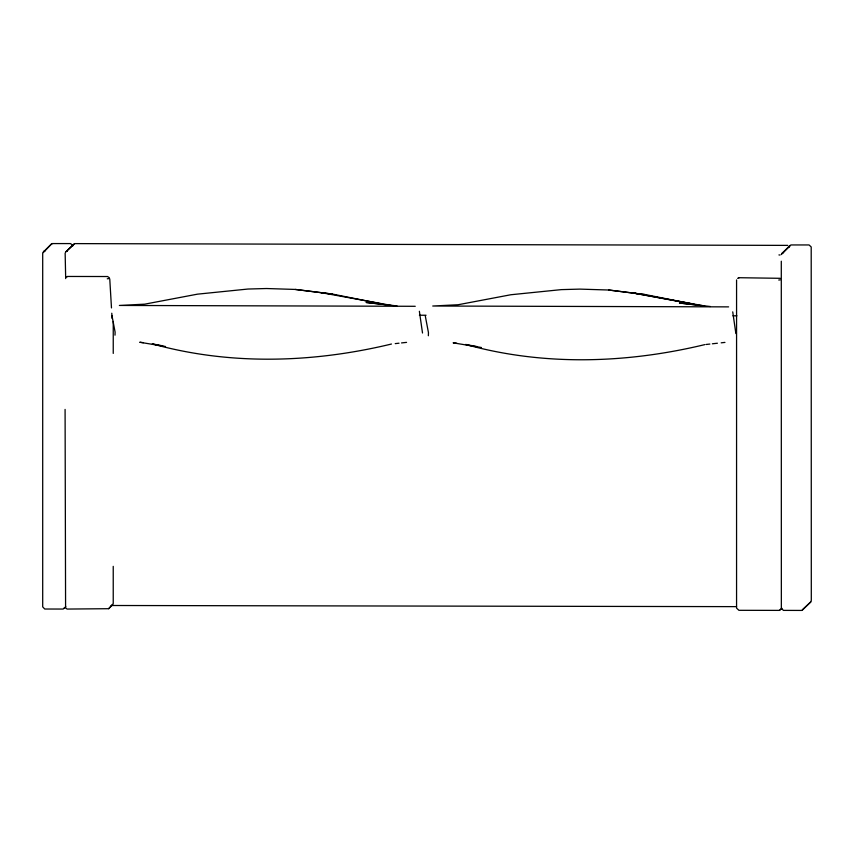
<?xml version="1.0" encoding="UTF-8"?>
<svg xmlns="http://www.w3.org/2000/svg" width="854" height="854" viewBox="0 0 854 854"><rect width="100%" height="100%" fill="white"/><g stroke="black" fill="none" stroke-linecap="round" stroke-linejoin="round"><path stroke-width="1.28" d="M65.085 409.418L65.587 607.995L67.114 609.062L108.661 608.699L113.23 603.618L113.23 566.351M113.24 353.417L113.24 321.478M736.575 279.909L736.564 608.123L738.913 610.311L779.254 610.386L781.869 608.261M115.002 335.174L115.098 332.089L111.97 315.628M428.356 335.75L428.462 332.676L425.335 316.204M65.15 253.051L65.683 278.596M52.734 243.571L51.475 243.998L42.7 253.179L42.7 606.863L44.75 609.019L63.004 609.051L65.801 606.746M781.293 261.207L781.346 608.229L783.385 610.386L801.639 610.429L810.788 601.899L811.3 600.373L811.204 246.955L809.058 244.949L791.007 244.949L781.293 254.556M63.89 608.614L64.541 607.952M108.661 608.699L112.728 604.696M780.14 609.948L780.791 609.286M802.525 609.98L810.788 601.899M51.475 243.998L43.148 252.165M787.783 245.386L74.768 243.614L65.534 252.197M790.11 245.365L781.784 253.542M73.86 244.041L66.185 251.535L67.274 251.076M66.1 277.091L67.509 276.632M737.578 278.34L738.998 277.881M108.693 278.617L107.252 278.778M780.182 279.866L778.741 280.027M391.463 344.034C313.087 362.907 230.409 365.587 152.311 343.874L162.772 345.849M704.828 344.61C626.452 363.484 543.763 366.163 465.676 344.461L477.439 346.671M778.933 254.93L780.044 255.015M395.242 343.618L399.01 343.201M401.529 342.924L406.557 342.379M706.087 344.472L709.855 344.066M712.375 343.788L717.403 343.233M721.182 342.828L724.95 342.411M52.372 243.571L70.412 243.582L72.184 244.724L72.654 246.155M67.274 276.461L107.572 276.525L109.408 277.806M738.753 277.71L780.193 278.308M419.399 315.233L426.071 315.243M732.913 315.82L736.917 315.831M111.159 605.497L736.532 606.639M728.611 306.874L432.732 306.02L458.075 304.75L510.841 294.747L561.356 289.623L579.877 289.111L608.721 290.018L645.87 294.673L694.249 304.334L634.437 293.221L704.71 305.999L679.432 303.021L710.411 306.522M415.247 306.298L119.368 305.444L144.71 304.163L197.477 294.16L247.991 289.036L266.512 288.524L295.356 289.442L332.505 294.086L380.884 303.746M397.046 305.945L366.078 302.444L391.345 305.422L321.072 292.634M456.773 343.265L453.132 342.838L481.432 347.514M143.419 342.678L139.768 342.251L165.495 346.5M608.721 290.018L645.87 294.673M295.356 289.442L332.505 294.086M735.881 333.583L732.732 311.859M422.516 333.007L419.367 311.272M788.829 246.913L788.915 247.479M109.76 278.852L111.479 307.931M111.789 313.215L112.098 318.51M44.323 251.225L43.81 251.492L44.91 251.012L44.323 251.225M782.958 252.592L782.445 252.859L783.556 252.378L782.958 252.592"/></g></svg>
